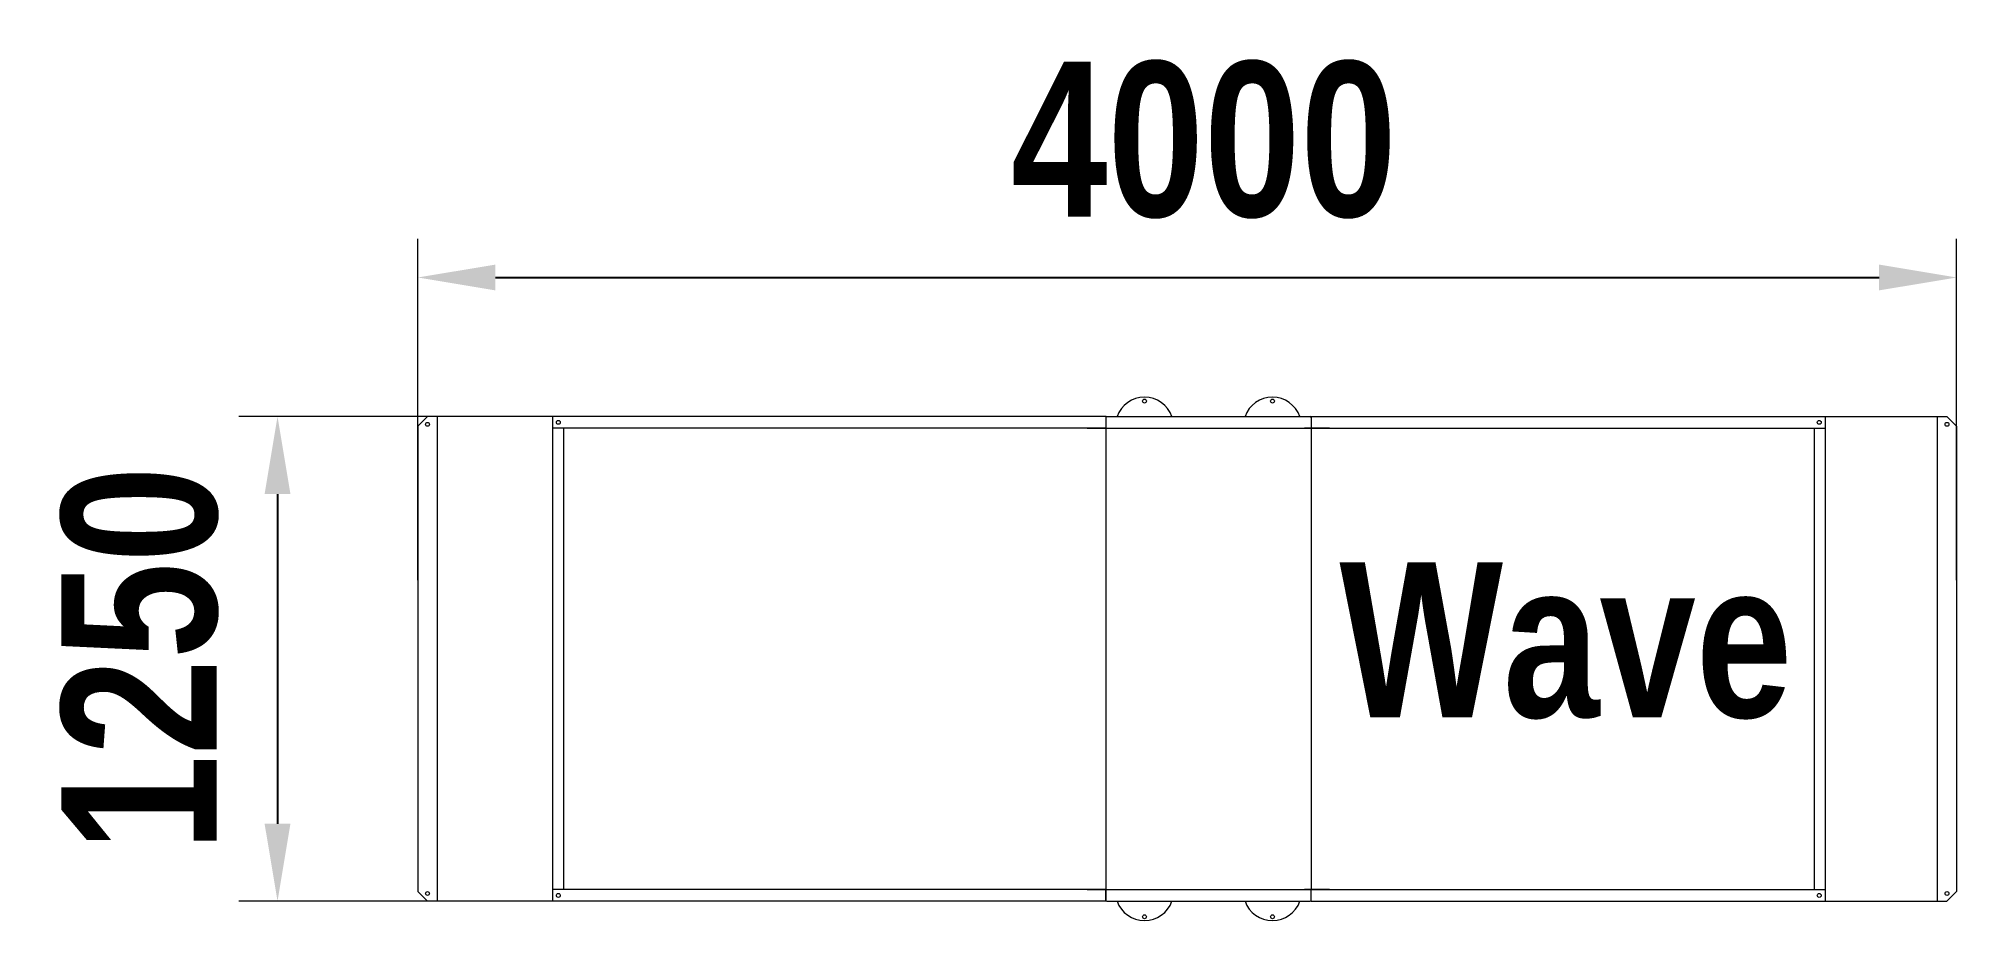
# Model space of a CAD drawing. Header units: millimetres. Extents: x 54866 to 59813, y 10785 to 13061.
import ezdxf

# ---------------------------------------------------------------- set-up
doc = ezdxf.new("R2010")
doc.units = ezdxf.units.MM
doc.layers.add('DiKom', color=7, linetype='Continuous')
doc.styles.add('style1', font='arialbd.ttf', dxfattribs={"width": 0.8})
doc.dimstyles.new('1-50', dxfattribs={"dimtxt": 600, "dimasz": 300, "dimexe": 100, "dimexo": 0, "dimgap": 300, "dimtad": 1, "dimtxsty": 'style1', "dimcen": 200, "dimclrd": 7, "dimclre": 7, "dimclrt": 7, "dimadec": 1, "dimazin": 2, "dimtfac": 1, "dimtmove": 0, "dimatfit": 2, "dimfxl": 1, "dimlwd": 25, "dimlwe": 18, "dimarcsym": 0})

# ---------------------------------------------------------------- blocks, each defined once
blk = doc.blocks.new('*D3')
at = {"layer": 'Defpoints', "color": 0, "linetype": 'Continuous', "transparency": 16777216}
for p in [(59813, 12444.1), (55845, 11663.7), (59813, 11663.7)]:
    blk.add_point(p, dxfattribs=at)
at = {"layer": 'DiKom', "color": 7, "linetype": 'Continuous', "lineweight": 18, "transparency": 16777216}
for p, q in [((55845, 11663.7), (55845, 12544.1)), ((59813, 11663.7), (59813, 12544.1))]:
    blk.add_line(p, q, dxfattribs=at)
at = {"layer": 'DiKom', "color": 7, "linetype": 'Continuous', "lineweight": 25, "transparency": 16777216}
blk.add_line((56045, 12444.1), (59613, 12444.1), dxfattribs=at)
at = {"layer": 'DiKom', "color": 7, "linetype": 'Continuous', "transparency": 16777216}
for points in [[(56045, 12477.4), (56045, 12410.8), (55845, 12444.1)], [(59613, 12477.4), (59613, 12410.8), (59813, 12444.1)]]:
    blk.add_solid(points, dxfattribs=at)
at = {"layer": 'DiKom', "color": 7, "linetype": 'Continuous', "lineweight": 15, "transparency": 16777216, "insert": (57872.2, 12798.3), "char_height": 400, "attachment_point": 5, "style": 'style1'}
blk.add_mtext('4000', dxfattribs=at)
blk = doc.blocks.new('*D4')
at = {"layer": 'Defpoints', "color": 0, "linetype": 'Continuous', "transparency": 16777216}
for p in [(56769.3, 12085.4), (55483.2, 10835.4), (56769.3, 10835.4)]:
    blk.add_point(p, dxfattribs=at)
at = {"layer": 'DiKom', "color": 7, "linetype": 'Continuous', "lineweight": 18, "transparency": 16777216}
for p, q in [((56769.3, 12085.4), (55383.2, 12085.4)), ((56769.3, 10835.4), (55383.2, 10835.4))]:
    blk.add_line(p, q, dxfattribs=at)
at = {"layer": 'DiKom', "color": 7, "linetype": 'Continuous', "lineweight": 25, "transparency": 16777216}
blk.add_line((55483.2, 11885.4), (55483.2, 11035.4), dxfattribs=at)
at = {"layer": 'DiKom', "color": 7, "linetype": 'Continuous', "transparency": 16777216}
for points in [[(55449.8, 11885.4), (55516.5, 11885.4), (55483.2, 12085.4)], [(55449.8, 11035.4), (55516.5, 11035.4), (55483.2, 10835.4)]]:
    blk.add_solid(points, dxfattribs=at)
at = {"layer": 'DiKom', "color": 7, "linetype": 'Continuous', "lineweight": 15, "transparency": 16777216, "insert": (55128.9, 11460.4), "char_height": 400, "attachment_point": 5, "rotation": 90, "style": 'style1'}
blk.add_mtext('1250', dxfattribs=at)

msp = doc.modelspace()

# ---------------------------------------------------------------- linework, layer by layer
at = {"layer": 'DiKom', "color": 7, "linetype": 'Continuous', "lineweight": 15}
for p, q in [((55870.009, 12085.401), (55845.009, 12060.401)), ((56192.35, 12085.401), (55870.009, 12085.401)), ((55894.827, 12085.401), (55894.827, 10835.401)), ((56192.35, 12085.401), (56192.35, 10835.401)), ((57618.767, 12085.401), (56192.35, 12085.401)), ((57618.767, 12085.401), (57618.767, 12055.401)), ((57618.767, 12082.401), (57618.767, 10838.401)), ((57621.767, 12085.401), (58148.767, 12085.401)), ((58148.767, 12085.401), (59473.784, 12085.401)), ((58148.767, 12085.401), (58148.767, 12055.401)), ((59473.784, 12085.401), (59473.784, 10835.401)), ((59473.784, 12085.401), (59788.049, 12085.401)), ((59763.23, 12085.401), (59763.23, 10835.401)), ((59788.049, 12085.401), (59813.049, 12060.401)), ((55845.009, 12060.401), (55845.009, 10860.401)), ((56220.319, 12055.401), (56192.35, 12055.401)), ((56220.319, 12055.401), (56220.319, 10865.401)), ((57618.767, 12055.401), (56220.319, 12055.401)), ((57571.31, 12055.401), (57636.225, 12055.401)), ((57618.767, 12055.401), (58148.767, 12055.401)), ((57618.767, 12055.401), (57618.767, 10865.401)), ((58196.225, 12055.401), (58131.31, 12055.401)), ((58148.767, 12055.401), (59445.815, 12055.401)), ((58148.767, 12055.401), (58148.767, 10865.401)), ((59445.815, 12055.401), (59445.815, 10865.401)), ((59445.815, 12055.401), (59473.784, 12055.401)), ((59813.049, 12060.401), (59813.049, 10860.401)), ((55870.009, 10835.401), (55845.009, 10860.401)), ((56192.35, 10835.401), (55870.009, 10835.401)), ((56220.319, 10865.401), (56192.35, 10865.401)), ((57618.767, 10835.401), (56192.35, 10835.401)), ((57618.767, 10865.401), (56220.319, 10865.401)), ((57571.31, 10865.401), (57636.225, 10865.401)), ((57618.767, 10865.401), (58148.767, 10865.401)), ((57618.767, 10835.401), (57618.767, 10865.401)), ((57621.767, 10835.401), (58145.767, 10835.401)), ((58196.225, 10865.401), (58131.31, 10865.401)), ((58148.767, 10865.401), (59445.815, 10865.401)), ((58148.767, 10835.401), (58148.767, 10865.401)), ((58148.767, 10835.401), (59473.784, 10835.401)), ((59445.815, 10865.401), (59473.784, 10865.401)), ((59473.784, 10835.401), (59788.049, 10835.401)), ((59788.049, 10835.401), (59813.049, 10860.401))]:
    msp.add_line(p, q, dxfattribs=at)
for centre in [(57718.767, 12125.401), (58048.767, 12125.401), (55869.918, 12065.401), (56207.35, 12070.401), (59458.784, 12070.401), (59788.139, 12065.401), (55869.918, 10855.401), (56207.35, 10850.401), (59458.784, 10850.401), (59788.139, 10855.401), (57718.767, 10795.401), (58048.767, 10795.401)]:
    msp.add_circle(centre, 5, dxfattribs=at)
for centre, radius, start, end in [((57718.767, 12060.401), 75, 19.471221, 160.528779), ((58048.767, 12060.401), 75, 19.471221, 160.528779), ((57621.767, 12082.401), 3, 90, 180), ((58145.767, 12082.401), 3, 0, 90), ((57621.767, 10838.401), 3, 180, 270), ((57718.767, 10860.401), 75, 199.471221, 340.528779), ((58048.767, 10860.401), 75, 199.471221, 340.528779), ((58145.767, 10838.401), 3, 270, 0)]:
    msp.add_arc(centre, radius, start, end, dxfattribs=at)

# ---------------------------------------------------------------- texts
at = {"layer": 'DiKom', "insert": (58221.432, 11709.579), "char_height": 400, "width": 5405.47657, "attachment_point": 1, "style": 'style1'}
msp.add_mtext('Wave', dxfattribs=at)

# ---------------------------------------------------------------- dimensions: what is measured, and where the dimension line sits
at = {"layer": 'DiKom', "color": 7, "linetype": 'Continuous', "lineweight": 15}
dim = msp.add_linear_dim(base=(59813.049, 12444.113), p1=(55845.009, 11663.652), p2=(59813.049, 11663.652), text='4000', dimstyle='1-50', override={"dimtxt": 400, "dimasz": 200, "dimgap": 150}, dxfattribs=at)
dim.commit()
dim.dimension.update_dxf_attribs({"geometry": '*D3', "text_midpoint": (57872.224, 12444.113), "dimtype": 160})
dim = msp.add_linear_dim(base=(55483.159, 10835.401), p1=(56769.344, 12085.401), p2=(56769.344, 10835.401), angle=90, dimstyle='1-50', override={"dimtxt": 400, "dimasz": 200, "dimgap": 150}, dxfattribs=at)
dim.commit()
dim.dimension.update_dxf_attribs({"geometry": '*D4', "text_midpoint": (55483.159, 11460.401), "dimtype": 160})

doc.saveas('drawing.dxf')
